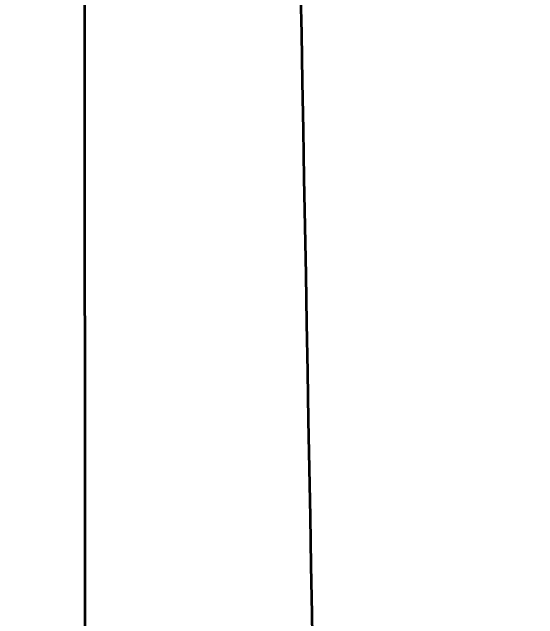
# Model space of a CAD drawing. Header units: millimetres. Extents: x 101 to 3000, y 150 to 4305.
# Drawn here: x 805.633 to 806.186, y 3153.656 to 3154.295 of the extents above; entities that cross this region are included whole.
import ezdxf

# ---------------------------------------------------------------- set-up
doc = ezdxf.new("R2010")
doc.units = ezdxf.units.MM
doc.header["$LTSCALE"] = 15
doc.layers.add('Bemaßung (ISO)', color=7, linetype='Continuous', lineweight=25)
doc.layers.add('Sichtbar schmal (ISO)', color=7, linetype='Continuous', lineweight=35)
doc.styles.add('Notiztext (DIN)', font='verdana.ttf')
doc.dimstyles.new('Standard (DIN)', dxfattribs={"dimscale": 15, "dimtxt": 2.5, "dimasz": 2.5, "dimexe": 2, "dimexo": 4, "dimgap": 0.5, "dimtad": 1, "dimdec": 1, "dimrnd": 1e-08, "dimtxsty": 'Notiztext (DIN)', "dimcen": 0.09, "dimclrd": 256, "dimclre": 256, "dimclrt": 256, "dimadec": 0, "dimazin": 2, "dimtfac": 1, "dimtmove": 0, "dimatfit": 3, "dimfxl": 0, "dimtolj": 1, "dimtzin": 0, "dimlwd": -1, "dimlwe": -1, "dimarcsym": 0})

# ---------------------------------------------------------------- blocks, each defined once
blk = doc.blocks.new('*D76')
at = {"layer": 'Bemaßung (ISO)', "transparency": 16777216}
for p, q in [((711.63374, 3560.50478), (484.35451, 3560.50478)), ((514.35451, 3523.00478), (514.35451, 3148.00645)), ((746.67429, 3110.50645), (484.35451, 3110.50645))]:
    blk.add_line(p, q, dxfattribs=at)
for points in [[(508.10451, 3523.00478), (520.60451, 3523.00478), (514.35451, 3560.50478)], [(508.10451, 3148.00645), (520.60451, 3148.00645), (514.35451, 3110.50645)]]:
    blk.add_solid(points, dxfattribs=at)
at = {"layer": 'Defpoints', "color": 0, "transparency": 16777216}
for p in [(771.63374, 3560.50478), (514.35451, 3110.50645), (806.67429, 3110.50645)]:
    blk.add_point(p, dxfattribs=at)
at = {"layer": 'Bemaßung (ISO)', "transparency": 16777216, "insert": (467.81824, 3288.9895), "char_height": 37.5, "attachment_point": 1, "rotation": 90, "style": 'Notiztext (DIN)'}
blk.add_mtext('\\A1;450', dxfattribs=at)
blk = doc.blocks.new('*D78')
at = {"layer": 'Bemaßung (ISO)', "transparency": 16777216}
for p, q in [((746.79208, 3510.49613), (626.79208, 3510.49613)), ((656.79208, 2748.01343), (656.79208, 3472.99613)), ((746.79208, 2710.51343), (626.79208, 2710.51343))]:
    blk.add_line(p, q, dxfattribs=at)
for points in [[(650.54208, 3472.99613), (663.04208, 3472.99613), (656.79208, 3510.49613)], [(650.54208, 2748.01343), (663.04208, 2748.01343), (656.79208, 2710.51343)]]:
    blk.add_solid(points, dxfattribs=at)
at = {"layer": 'Defpoints', "color": 0, "transparency": 16777216}
for p in [(656.79208, 3510.49613), (806.79208, 3510.49613), (806.79208, 2710.51343)]:
    blk.add_point(p, dxfattribs=at)
at = {"layer": 'Bemaßung (ISO)', "transparency": 16777216, "insert": (610.07952, 3070.20906), "char_height": 37.5, "attachment_point": 1, "rotation": 90, "style": 'Notiztext (DIN)'}
blk.add_mtext('\\A1;800', dxfattribs=at)

msp = doc.modelspace()

# ---------------------------------------------------------------- linework, layer by layer
at = {"layer": 'Sichtbar schmal (ISO)'}
msp.add_line((805.7072, 3167.05837), (805.7162, 3110.50478), dxfattribs=at)
for points, knots in [([(805.7072, 3167.05837), (805.72128, 3166.27866), (805.73561, 3165.48399), (805.75022, 3164.67397), (805.77881, 3163.08847), (805.80843, 3161.44414), (805.83912, 3159.73786), (805.84486, 3159.41908), (805.85063, 3159.09813), (805.85644, 3158.77508), (805.89336, 3156.72149), (805.93176, 3154.583), (805.97135, 3152.37515), (805.9759, 3152.1216), (805.98046, 3151.86714), (805.98504, 3151.61179), (806.0201, 3149.65548), (806.05606, 3147.64689), (806.09298, 3145.58246), (806.10945, 3144.66184), (806.1261, 3143.73012), (806.14295, 3142.78698)], [0, 0, 0, 0, 0.112713, 0.112713, 0.112713, 0.333333, 0.333333, 0.333333, 0.374552, 0.374552, 0.374552, 0.636576, 0.636576, 0.636576, 0.666667, 0.666667, 0.666667, 0.897196, 0.897196, 0.897196, 1, 1, 1, 1]), ([(806.64708, 3154.93361), (806.57751, 3154.58955), (806.51054, 3154.22819), (806.448, 3153.85017), (806.38546, 3153.47214), (806.32736, 3153.07744), (806.27536, 3152.66423), (806.26391, 3152.57323), (806.25275, 3152.48133), (806.24191, 3152.38854), (806.20354, 3152.05998), (806.16933, 3151.72021), (806.14022, 3151.3694)], [0.0000001, 0.0000001, 0.0000001, 0.0000001, 0.3333333, 0.3333333, 0.3333333, 0.6666667, 0.6666667, 0.6666667, 0.7400736, 0.7400736, 0.7400736, 1, 1, 1, 1])]:
    msp.add_open_spline(points, degree=3, knots=knots, dxfattribs=at)

# ---------------------------------------------------------------- dimensions: what is measured, and where the dimension line sits
at = {"layer": 'Bemaßung (ISO)'}
for base, p1, p2, picture, middle in [((514.35451, 3110.50645), (771.63374, 3560.50478), (806.67429, 3110.50645), '*D76', (514.35451, 3335.50561)), ((656.79208, 3510.49613), (806.79208, 2710.51343), (806.79208, 3510.49613), '*D78', (656.79208, 3116.15852))]:
    dim = msp.add_linear_dim(base=base, p1=p1, p2=p2, angle=90, dimstyle='Standard (DIN)', override={"dimdec": 1, "dimtp": 0, "dimtm": 0, "dimtdec": 2, "dimtofl": 0, "dimatfit": 1}, dxfattribs=at)
    dim.commit()
    dim.dimension.update_dxf_attribs({"geometry": picture, "text_midpoint": middle, "dimtype": 160})

doc.saveas('drawing.dxf')
